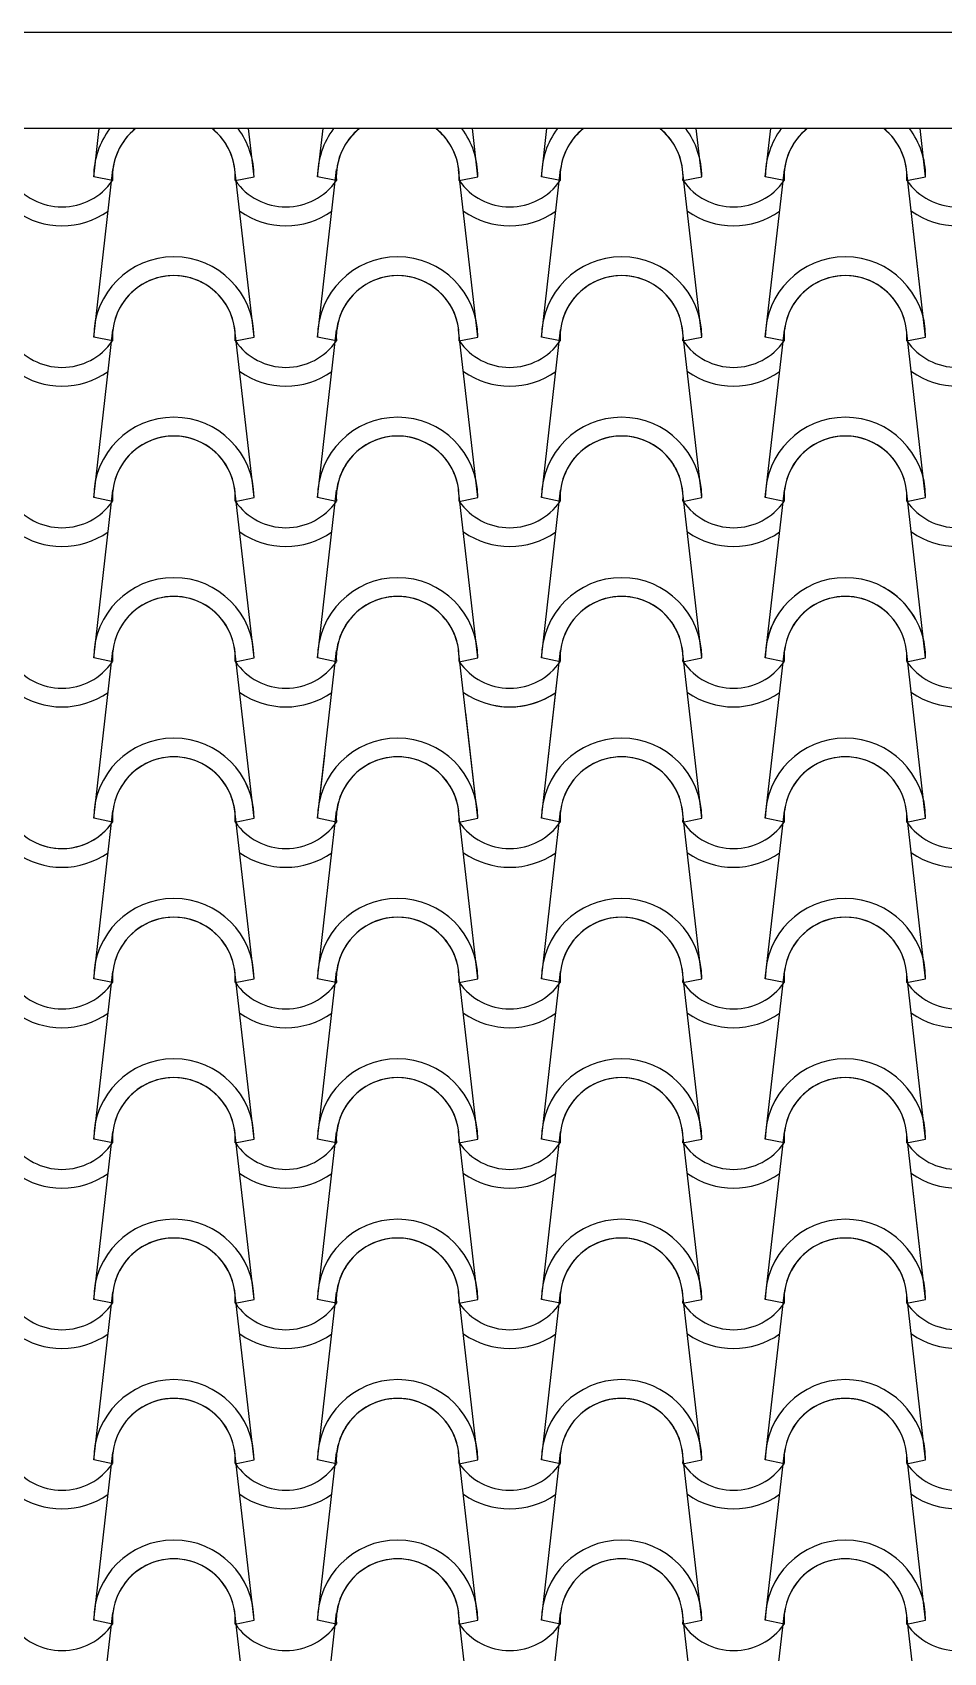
# Model space of a CAD drawing. Header units: millimetres. Extents: x -255 to 41745, y 236 to 29936.
# Drawn here: x 28155 to 28865, y 25755 to 27018 of the extents above; entities that cross this region are included whole.
import ezdxf

# ---------------------------------------------------------------- set-up
doc = ezdxf.new("R2010")
doc.units = ezdxf.units.MM
doc.layers.add('1', color=1, linetype='Continuous')
doc.layers.add('CALIDADES', color=7, linetype='Continuous')

msp = doc.modelspace()

# ---------------------------------------------------------------- linework, layer by layer
at = {"layer": '1'}
for p, q in [((28202.9, 26905.6), (28207.1, 26943.1)), ((28327.9, 26905.6), (28323.6, 26943.1)), ((28377.4, 26905.6), (28381.7, 26943.1)), ((28502.4, 26905.6), (28498.1, 26943.1)), ((28551.9, 26905.6), (28556.2, 26943.1)), ((28676.9, 26905.6), (28672.6, 26943.1)), ((28676.9, 26905.6), (28672.6, 26943.1)), ((28726.4, 26905.6), (28730.7, 26943.1)), ((28726.4, 26905.6), (28730.7, 26943.1)), ((28851.4, 26905.6), (28847.1, 26943.1)), ((28202.9, 26780.6), (28217.8, 26911.3)), ((28327.9, 26780.6), (28312.9, 26911.3)), ((28377.4, 26780.6), (28392.3, 26911.3)), ((28502.4, 26780.6), (28487.4, 26911.3)), ((28551.9, 26780.6), (28566.8, 26911.3)), ((28676.9, 26780.6), (28662, 26911.3)), ((28676.9, 26780.6), (28662, 26911.3)), ((28726.4, 26780.6), (28741.3, 26911.3)), ((28726.4, 26780.6), (28741.3, 26911.3)), ((28851.4, 26780.6), (28836.5, 26911.3)), ((28217.5, 26902.6), (28202.9, 26905.6)), ((28217.5, 26902.6), (28202.9, 26905.6)), ((28313.2, 26902.6), (28327.9, 26905.6)), ((28313.2, 26902.6), (28327.9, 26905.6)), ((28392, 26902.6), (28377.4, 26905.6)), ((28392, 26902.6), (28377.4, 26905.6)), ((28487.7, 26902.6), (28502.4, 26905.6)), ((28487.7, 26902.6), (28502.4, 26905.6)), ((28566.5, 26902.6), (28551.9, 26905.6)), ((28566.5, 26902.6), (28551.9, 26905.6)), ((28662.2, 26902.6), (28676.9, 26905.6)), ((28662.2, 26902.6), (28676.9, 26905.6)), ((28662.2, 26902.6), (28676.9, 26905.6)), ((28662.2, 26902.6), (28676.9, 26905.6)), ((28741.1, 26902.6), (28726.4, 26905.6)), ((28741.1, 26902.6), (28726.4, 26905.6)), ((28741.1, 26902.6), (28726.4, 26905.6)), ((28741.1, 26902.6), (28726.4, 26905.6)), ((28836.7, 26902.6), (28851.4, 26905.6)), ((28836.7, 26902.6), (28851.4, 26905.6)), ((28851.4, 26780.6), (28841.4, 26867.6)), ((28202.9, 26655.6), (28217.8, 26786.3)), ((28327.9, 26655.6), (28312.9, 26786.3)), ((28377.4, 26655.6), (28392.3, 26786.3)), ((28502.4, 26655.6), (28487.4, 26786.3)), ((28551.9, 26655.6), (28566.8, 26786.3)), ((28676.9, 26655.6), (28662, 26786.3)), ((28676.9, 26655.6), (28662, 26786.3)), ((28726.4, 26655.6), (28741.3, 26786.3)), ((28726.4, 26655.6), (28741.3, 26786.3)), ((28851.4, 26655.6), (28836.5, 26786.3)), ((28851.4, 26655.6), (28836.5, 26786.3)), ((28217.5, 26777.6), (28202.9, 26780.6)), ((28217.5, 26777.6), (28202.9, 26780.6)), ((28217.5, 26777.6), (28202.9, 26780.6)), ((28217.5, 26777.6), (28202.9, 26780.6)), ((28313.2, 26777.6), (28327.9, 26780.6)), ((28313.2, 26777.6), (28327.9, 26780.6)), ((28313.2, 26777.6), (28327.9, 26780.6)), ((28313.2, 26777.6), (28327.9, 26780.6)), ((28392, 26777.6), (28377.4, 26780.6)), ((28392, 26777.6), (28377.4, 26780.6)), ((28392, 26777.6), (28377.4, 26780.6)), ((28392, 26777.6), (28377.4, 26780.6)), ((28487.7, 26777.6), (28502.4, 26780.6)), ((28487.7, 26777.6), (28502.4, 26780.6)), ((28487.7, 26777.6), (28502.4, 26780.6)), ((28487.7, 26777.6), (28502.4, 26780.6)), ((28566.5, 26777.6), (28551.9, 26780.6)), ((28566.5, 26777.6), (28551.9, 26780.6)), ((28566.5, 26777.6), (28551.9, 26780.6)), ((28566.5, 26777.6), (28551.9, 26780.6)), ((28662.2, 26777.6), (28676.9, 26780.6)), ((28662.2, 26777.6), (28676.9, 26780.6)), ((28662.2, 26777.6), (28676.9, 26780.6)), ((28662.2, 26777.6), (28676.9, 26780.6)), ((28662.2, 26777.6), (28676.9, 26780.6)), ((28662.2, 26777.6), (28676.9, 26780.6)), ((28741.1, 26777.6), (28726.4, 26780.6)), ((28741.1, 26777.6), (28726.4, 26780.6)), ((28741.1, 26777.6), (28726.4, 26780.6)), ((28741.1, 26777.6), (28726.4, 26780.6)), ((28741.1, 26777.6), (28726.4, 26780.6)), ((28741.1, 26777.6), (28726.4, 26780.6)), ((28836.7, 26777.6), (28851.4, 26780.6)), ((28836.7, 26777.6), (28851.4, 26780.6)), ((28836.7, 26777.6), (28851.4, 26780.6)), ((28836.7, 26777.6), (28851.4, 26780.6)), ((28202.9, 26530.6), (28217.8, 26661.3)), ((28217.5, 26652.6), (28202.9, 26655.6)), ((28217.5, 26652.6), (28202.9, 26655.6)), ((28327.9, 26530.6), (28312.9, 26661.3)), ((28313.2, 26652.6), (28327.9, 26655.6)), ((28313.2, 26652.6), (28327.9, 26655.6)), ((28377.4, 26530.6), (28392.3, 26661.3)), ((28392, 26652.6), (28377.4, 26655.6)), ((28392, 26652.6), (28377.4, 26655.6)), ((28502.4, 26530.6), (28487.4, 26661.3)), ((28487.7, 26652.6), (28502.4, 26655.6)), ((28487.7, 26652.6), (28502.4, 26655.6)), ((28551.9, 26530.6), (28566.8, 26661.3)), ((28566.5, 26652.6), (28551.9, 26655.6)), ((28566.5, 26652.6), (28551.9, 26655.6)), ((28676.9, 26530.6), (28662, 26661.3)), ((28676.9, 26530.6), (28662, 26661.3)), ((28662.2, 26652.6), (28676.9, 26655.6)), ((28662.2, 26652.6), (28676.9, 26655.6)), ((28662.2, 26652.6), (28676.9, 26655.6)), ((28662.2, 26652.6), (28676.9, 26655.6)), ((28726.4, 26530.6), (28741.3, 26661.3)), ((28726.4, 26530.6), (28741.3, 26661.3)), ((28741.1, 26652.6), (28726.4, 26655.6)), ((28741.1, 26652.6), (28726.4, 26655.6)), ((28741.1, 26652.6), (28726.4, 26655.6)), ((28741.1, 26652.6), (28726.4, 26655.6)), ((28851.4, 26530.6), (28836.5, 26661.3)), ((28851.4, 26530.6), (28836.5, 26661.3)), ((28836.7, 26652.6), (28851.4, 26655.6)), ((28836.7, 26652.6), (28851.4, 26655.6)), ((28836.7, 26652.6), (28851.4, 26655.6)), ((28836.7, 26652.6), (28851.4, 26655.6)), ((28202.9, 26405.6), (28217.8, 26536.3)), ((28217.5, 26527.6), (28202.9, 26530.6)), ((28217.5, 26527.6), (28202.9, 26530.6)), ((28327.9, 26405.6), (28312.9, 26536.3)), ((28313.2, 26527.6), (28327.9, 26530.6)), ((28313.2, 26527.6), (28327.9, 26530.6)), ((28377.4, 26405.6), (28392.3, 26536.3)), ((28392, 26527.6), (28377.4, 26530.6)), ((28392, 26527.6), (28377.4, 26530.6)), ((28502.4, 26405.6), (28487.4, 26536.3)), ((28487.7, 26527.6), (28502.4, 26530.6)), ((28487.7, 26527.6), (28502.4, 26530.6)), ((28551.9, 26405.6), (28566.8, 26536.3)), ((28566.5, 26527.6), (28551.9, 26530.6)), ((28566.5, 26527.6), (28551.9, 26530.6)), ((28566.5, 26527.6), (28551.9, 26530.6)), ((28566.5, 26527.6), (28551.9, 26530.6)), ((28676.9, 26405.6), (28662, 26536.3)), ((28676.9, 26405.6), (28662, 26536.3)), ((28676.9, 26405.6), (28662, 26536.3)), ((28676.9, 26405.6), (28662, 26536.3)), ((28662.2, 26527.6), (28676.9, 26530.6)), ((28662.2, 26527.6), (28676.9, 26530.6)), ((28662.2, 26527.6), (28676.9, 26530.6)), ((28662.2, 26527.6), (28676.9, 26530.6)), ((28662.2, 26527.6), (28676.9, 26530.6)), ((28662.2, 26527.6), (28676.9, 26530.6)), ((28662.2, 26527.6), (28676.9, 26530.6)), ((28662.2, 26527.6), (28676.9, 26530.6)), ((28662.2, 26527.6), (28676.9, 26530.6)), ((28662.2, 26527.6), (28676.9, 26530.6)), ((28726.4, 26405.6), (28741.3, 26536.3)), ((28726.4, 26405.6), (28741.3, 26536.3)), ((28726.4, 26405.6), (28741.3, 26536.3)), ((28726.4, 26405.6), (28741.3, 26536.3)), ((28741.1, 26527.6), (28726.4, 26530.6)), ((28741.1, 26527.6), (28726.4, 26530.6)), ((28741.1, 26527.6), (28726.4, 26530.6)), ((28741.1, 26527.6), (28726.4, 26530.6)), ((28741.1, 26527.6), (28726.4, 26530.6)), ((28741.1, 26527.6), (28726.4, 26530.6)), ((28741.1, 26527.6), (28726.4, 26530.6)), ((28741.1, 26527.6), (28726.4, 26530.6)), ((28741.1, 26527.6), (28726.4, 26530.6)), ((28741.1, 26527.6), (28726.4, 26530.6)), ((28851.4, 26405.6), (28836.5, 26536.3)), ((28851.4, 26405.6), (28836.5, 26536.3)), ((28836.7, 26527.6), (28851.4, 26530.6)), ((28836.7, 26527.6), (28851.4, 26530.6)), ((28836.7, 26527.6), (28851.4, 26530.6)), ((28836.7, 26527.6), (28851.4, 26530.6)), ((28836.7, 26527.6), (28851.4, 26530.6)), ((28836.7, 26527.6), (28851.4, 26530.6)), ((28551.9, 26405.6), (28563.7, 26509)), ((28502.4, 26405.6), (28493, 26487.8)), ((28377.4, 26405.6), (28383, 26454.8)), ((28327.9, 26405.6), (28324.3, 26437.2)), ((28202.9, 26280.6), (28217.8, 26411.3)), ((28217.5, 26402.6), (28202.9, 26405.6)), ((28217.5, 26402.6), (28202.9, 26405.6)), ((28217.5, 26402.6), (28202.9, 26405.6)), ((28217.5, 26402.6), (28202.9, 26405.6)), ((28327.9, 26280.6), (28312.9, 26411.3)), ((28313.2, 26402.6), (28327.9, 26405.6)), ((28313.2, 26402.6), (28327.9, 26405.6)), ((28313.2, 26402.6), (28327.9, 26405.6)), ((28313.2, 26402.6), (28327.9, 26405.6)), ((28377.4, 26280.6), (28392.3, 26411.3)), ((28392, 26402.6), (28377.4, 26405.6)), ((28392, 26402.6), (28377.4, 26405.6)), ((28392, 26402.6), (28377.4, 26405.6)), ((28392, 26402.6), (28377.4, 26405.6)), ((28502.4, 26280.6), (28487.4, 26411.3)), ((28487.7, 26402.6), (28502.4, 26405.6)), ((28487.7, 26402.6), (28502.4, 26405.6)), ((28487.7, 26402.6), (28502.4, 26405.6)), ((28487.7, 26402.6), (28502.4, 26405.6)), ((28551.9, 26280.6), (28566.8, 26411.3)), ((28566.5, 26402.6), (28551.9, 26405.6)), ((28566.5, 26402.6), (28551.9, 26405.6)), ((28566.5, 26402.6), (28551.9, 26405.6)), ((28566.5, 26402.6), (28551.9, 26405.6)), ((28676.9, 26280.6), (28662, 26411.3)), ((28676.9, 26280.6), (28662, 26411.3)), ((28676.9, 26280.6), (28662, 26411.3)), ((28662.2, 26402.6), (28676.9, 26405.6)), ((28662.2, 26402.6), (28676.9, 26405.6)), ((28662.2, 26402.6), (28676.9, 26405.6)), ((28662.2, 26402.6), (28676.9, 26405.6)), ((28662.2, 26402.6), (28676.9, 26405.6)), ((28662.2, 26402.6), (28676.9, 26405.6)), ((28662.2, 26402.6), (28676.9, 26405.6)), ((28662.2, 26402.6), (28676.9, 26405.6)), ((28726.4, 26280.6), (28741.3, 26411.3)), ((28726.4, 26280.6), (28741.3, 26411.3)), ((28726.4, 26280.6), (28741.3, 26411.3)), ((28741.1, 26402.6), (28726.4, 26405.6)), ((28741.1, 26402.6), (28726.4, 26405.6)), ((28741.1, 26402.6), (28726.4, 26405.6)), ((28741.1, 26402.6), (28726.4, 26405.6)), ((28741.1, 26402.6), (28726.4, 26405.6)), ((28741.1, 26402.6), (28726.4, 26405.6)), ((28741.1, 26402.6), (28726.4, 26405.6)), ((28741.1, 26402.6), (28726.4, 26405.6)), ((28851.4, 26280.6), (28836.5, 26411.3)), ((28836.7, 26402.6), (28851.4, 26405.6)), ((28836.7, 26402.6), (28851.4, 26405.6)), ((28836.7, 26402.6), (28851.4, 26405.6)), ((28836.7, 26402.6), (28851.4, 26405.6)), ((28202.9, 26155.6), (28217.8, 26286.3)), ((28217.5, 26277.6), (28202.9, 26280.6)), ((28217.5, 26277.6), (28202.9, 26280.6)), ((28327.9, 26155.6), (28312.9, 26286.3)), ((28313.2, 26277.6), (28327.9, 26280.6)), ((28313.2, 26277.6), (28327.9, 26280.6)), ((28377.4, 26155.6), (28392.3, 26286.3)), ((28392, 26277.6), (28377.4, 26280.6)), ((28392, 26277.6), (28377.4, 26280.6)), ((28502.4, 26155.6), (28487.4, 26286.3)), ((28487.7, 26277.6), (28502.4, 26280.6)), ((28487.7, 26277.6), (28502.4, 26280.6)), ((28551.9, 26155.6), (28566.8, 26286.3)), ((28566.5, 26277.6), (28551.9, 26280.6)), ((28566.5, 26277.6), (28551.9, 26280.6)), ((28676.9, 26155.6), (28662, 26286.3)), ((28676.9, 26155.6), (28662, 26286.3)), ((28662.2, 26277.6), (28676.9, 26280.6)), ((28662.2, 26277.6), (28676.9, 26280.6)), ((28662.2, 26277.6), (28676.9, 26280.6)), ((28662.2, 26277.6), (28676.9, 26280.6)), ((28662.2, 26277.6), (28676.9, 26280.6)), ((28662.2, 26277.6), (28676.9, 26280.6)), ((28726.4, 26155.6), (28741.3, 26286.3)), ((28726.4, 26155.6), (28741.3, 26286.3)), ((28741.1, 26277.6), (28726.4, 26280.6)), ((28741.1, 26277.6), (28726.4, 26280.6)), ((28741.1, 26277.6), (28726.4, 26280.6)), ((28741.1, 26277.6), (28726.4, 26280.6)), ((28741.1, 26277.6), (28726.4, 26280.6)), ((28741.1, 26277.6), (28726.4, 26280.6)), ((28851.4, 26155.6), (28836.5, 26286.3)), ((28836.7, 26277.6), (28851.4, 26280.6)), ((28836.7, 26277.6), (28851.4, 26280.6)), ((28202.9, 26030.6), (28217.8, 26161.3)), ((28217.5, 26152.6), (28202.9, 26155.6)), ((28217.5, 26152.6), (28202.9, 26155.6)), ((28327.9, 26030.6), (28312.9, 26161.3)), ((28313.2, 26152.6), (28327.9, 26155.6)), ((28313.2, 26152.6), (28327.9, 26155.6)), ((28377.4, 26030.6), (28392.3, 26161.3)), ((28392, 26152.6), (28377.4, 26155.6)), ((28392, 26152.6), (28377.4, 26155.6)), ((28502.4, 26030.6), (28487.4, 26161.3)), ((28487.7, 26152.6), (28502.4, 26155.6)), ((28487.7, 26152.6), (28502.4, 26155.6)), ((28551.9, 26030.6), (28566.8, 26161.3)), ((28566.5, 26152.6), (28551.9, 26155.6)), ((28566.5, 26152.6), (28551.9, 26155.6)), ((28676.9, 26030.6), (28662, 26161.3)), ((28676.9, 26030.6), (28662, 26161.3)), ((28662.2, 26152.6), (28676.9, 26155.6)), ((28662.2, 26152.6), (28676.9, 26155.6)), ((28662.2, 26152.6), (28676.9, 26155.6)), ((28662.2, 26152.6), (28676.9, 26155.6)), ((28726.4, 26030.6), (28741.3, 26161.3)), ((28726.4, 26030.6), (28741.3, 26161.3)), ((28741.1, 26152.6), (28726.4, 26155.6)), ((28741.1, 26152.6), (28726.4, 26155.6)), ((28741.1, 26152.6), (28726.4, 26155.6)), ((28741.1, 26152.6), (28726.4, 26155.6)), ((28851.4, 26030.6), (28836.5, 26161.3)), ((28836.7, 26152.6), (28851.4, 26155.6)), ((28836.7, 26152.6), (28851.4, 26155.6)), ((28851.4, 26030.6), (28841.4, 26117.6)), ((28202.9, 25905.6), (28217.8, 26036.3)), ((28327.9, 25905.6), (28312.9, 26036.3)), ((28377.4, 25905.6), (28392.3, 26036.3)), ((28502.4, 25905.6), (28487.4, 26036.3)), ((28551.9, 25905.6), (28566.8, 26036.3)), ((28676.9, 25905.6), (28662, 26036.3)), ((28676.9, 25905.6), (28662, 26036.3)), ((28726.4, 25905.6), (28741.3, 26036.3)), ((28726.4, 25905.6), (28741.3, 26036.3)), ((28851.4, 25905.6), (28836.5, 26036.3)), ((28851.4, 25905.6), (28836.5, 26036.3)), ((28217.5, 26027.6), (28202.9, 26030.6)), ((28217.5, 26027.6), (28202.9, 26030.6)), ((28217.5, 26027.6), (28202.9, 26030.6)), ((28217.5, 26027.6), (28202.9, 26030.6)), ((28313.2, 26027.6), (28327.9, 26030.6)), ((28313.2, 26027.6), (28327.9, 26030.6)), ((28313.2, 26027.6), (28327.9, 26030.6)), ((28313.2, 26027.6), (28327.9, 26030.6)), ((28392, 26027.6), (28377.4, 26030.6)), ((28392, 26027.6), (28377.4, 26030.6)), ((28392, 26027.6), (28377.4, 26030.6)), ((28392, 26027.6), (28377.4, 26030.6)), ((28487.7, 26027.6), (28502.4, 26030.6)), ((28487.7, 26027.6), (28502.4, 26030.6)), ((28487.7, 26027.6), (28502.4, 26030.6)), ((28487.7, 26027.6), (28502.4, 26030.6)), ((28566.5, 26027.6), (28551.9, 26030.6)), ((28566.5, 26027.6), (28551.9, 26030.6)), ((28566.5, 26027.6), (28551.9, 26030.6)), ((28566.5, 26027.6), (28551.9, 26030.6)), ((28662.2, 26027.6), (28676.9, 26030.6)), ((28662.2, 26027.6), (28676.9, 26030.6)), ((28662.2, 26027.6), (28676.9, 26030.6)), ((28662.2, 26027.6), (28676.9, 26030.6)), ((28662.2, 26027.6), (28676.9, 26030.6)), ((28662.2, 26027.6), (28676.9, 26030.6)), ((28741.1, 26027.6), (28726.4, 26030.6)), ((28741.1, 26027.6), (28726.4, 26030.6)), ((28741.1, 26027.6), (28726.4, 26030.6)), ((28741.1, 26027.6), (28726.4, 26030.6)), ((28741.1, 26027.6), (28726.4, 26030.6)), ((28741.1, 26027.6), (28726.4, 26030.6)), ((28836.7, 26027.6), (28851.4, 26030.6)), ((28836.7, 26027.6), (28851.4, 26030.6)), ((28836.7, 26027.6), (28851.4, 26030.6)), ((28836.7, 26027.6), (28851.4, 26030.6)), ((28202.9, 25780.6), (28217.8, 25911.3)), ((28327.9, 25780.6), (28312.9, 25911.3)), ((28377.4, 25780.6), (28392.3, 25911.3)), ((28502.4, 25780.6), (28487.4, 25911.3)), ((28551.9, 25780.6), (28566.8, 25911.3)), ((28676.9, 25780.6), (28662, 25911.3)), ((28676.9, 25780.6), (28662, 25911.3)), ((28726.4, 25780.6), (28741.3, 25911.3)), ((28726.4, 25780.6), (28741.3, 25911.3)), ((28851.4, 25780.6), (28836.5, 25911.3)), ((28851.4, 25780.6), (28836.5, 25911.3)), ((28217.5, 25902.6), (28202.9, 25905.6)), ((28217.5, 25902.6), (28202.9, 25905.6)), ((28313.2, 25902.6), (28327.9, 25905.6)), ((28313.2, 25902.6), (28327.9, 25905.6)), ((28392, 25902.6), (28377.4, 25905.6)), ((28392, 25902.6), (28377.4, 25905.6)), ((28487.7, 25902.6), (28502.4, 25905.6)), ((28487.7, 25902.6), (28502.4, 25905.6)), ((28566.5, 25902.6), (28551.9, 25905.6)), ((28566.5, 25902.6), (28551.9, 25905.6)), ((28662.2, 25902.6), (28676.9, 25905.6)), ((28662.2, 25902.6), (28676.9, 25905.6)), ((28662.2, 25902.6), (28676.9, 25905.6)), ((28662.2, 25902.6), (28676.9, 25905.6)), ((28741.1, 25902.6), (28726.4, 25905.6)), ((28741.1, 25902.6), (28726.4, 25905.6)), ((28741.1, 25902.6), (28726.4, 25905.6)), ((28741.1, 25902.6), (28726.4, 25905.6)), ((28836.7, 25902.6), (28851.4, 25905.6)), ((28836.7, 25902.6), (28851.4, 25905.6)), ((28836.7, 25902.6), (28851.4, 25905.6)), ((28836.7, 25902.6), (28851.4, 25905.6)), ((28202.9, 25655.6), (28217.8, 25786.3)), ((28327.9, 25655.6), (28312.9, 25786.3)), ((28377.4, 25655.6), (28392.3, 25786.3)), ((28502.4, 25655.6), (28487.4, 25786.3)), ((28551.9, 25655.6), (28566.8, 25786.3)), ((28676.9, 25655.6), (28662, 25786.3)), ((28726.4, 25655.6), (28741.3, 25786.3)), ((28851.4, 25655.6), (28836.5, 25786.3)), ((28217.5, 25777.6), (28202.9, 25780.6)), ((28217.5, 25777.6), (28202.9, 25780.6)), ((28313.2, 25777.6), (28327.9, 25780.6)), ((28313.2, 25777.6), (28327.9, 25780.6)), ((28392, 25777.6), (28377.4, 25780.6)), ((28392, 25777.6), (28377.4, 25780.6)), ((28487.7, 25777.6), (28502.4, 25780.6)), ((28487.7, 25777.6), (28502.4, 25780.6)), ((28566.5, 25777.6), (28551.9, 25780.6)), ((28566.5, 25777.6), (28551.9, 25780.6)), ((28662.2, 25777.6), (28676.9, 25780.6)), ((28662.2, 25777.6), (28676.9, 25780.6)), ((28662.2, 25777.6), (28676.9, 25780.6)), ((28662.2, 25777.6), (28676.9, 25780.6)), ((28741.1, 25777.6), (28726.4, 25780.6)), ((28741.1, 25777.6), (28726.4, 25780.6)), ((28741.1, 25777.6), (28726.4, 25780.6)), ((28741.1, 25777.6), (28726.4, 25780.6)), ((28836.7, 25777.6), (28851.4, 25780.6)), ((28836.7, 25777.6), (28851.4, 25780.6)), ((28836.7, 25777.6), (28851.4, 25780.6)), ((28836.7, 25777.6), (28851.4, 25780.6))]:
    msp.add_line(p, q, dxfattribs=at)
for centre, radius, start, end in [((28265.4, 26905.6), 62.5, 143.1301, 180), ((28265.4, 26905.6), 62.5, 143.1301, 180), ((28265.4, 26905.6), 47.9, 128.5, 183.5113), ((28265.4, 26905.6), 47.9, 128.5, 183.5113), ((28265.4, 26905.6), 47.9, 128.5, 173.162), ((28265.4, 26905.6), 47.9, 356.4887, 51.5), ((28265.4, 26905.6), 47.9, 356.4887, 51.5), ((28265.4, 26905.6), 47.9, 6.838, 51.5), ((28265.4, 26905.6), 62.5, 0, 36.8699), ((28265.4, 26905.6), 62.5, 0, 36.8699), ((28439.9, 26905.6), 62.5, 143.1301, 180), ((28439.9, 26905.6), 62.5, 143.1301, 180), ((28439.9, 26905.6), 47.9, 128.5, 183.5113), ((28439.9, 26905.6), 47.9, 128.5, 183.5113), ((28439.9, 26905.6), 47.9, 128.5, 173.162), ((28439.9, 26905.6), 47.9, 356.4887, 51.5), ((28439.9, 26905.6), 47.9, 356.4887, 51.5), ((28439.9, 26905.6), 47.9, 6.838, 51.5), ((28439.9, 26905.6), 62.5, 0, 36.8699), ((28439.9, 26905.6), 62.5, 0, 36.8699), ((28614.4, 26905.6), 62.5, 143.1301, 180), ((28614.4, 26905.6), 62.5, 143.1301, 180), ((28614.4, 26905.6), 47.9, 128.5, 183.5113), ((28614.4, 26905.6), 47.9, 128.5, 183.5113), ((28614.4, 26905.6), 47.9, 128.5, 173.162), ((28614.4, 26905.6), 47.9, 356.4887, 51.5), ((28614.4, 26905.6), 47.9, 356.4887, 51.5), ((28614.4, 26905.6), 47.9, 6.838, 51.5), ((28614.4, 26905.6), 62.5, 0, 36.8699), ((28614.4, 26905.6), 62.5, 0, 36.8699), ((28788.9, 26905.6), 62.5, 143.1301, 180), ((28788.9, 26905.6), 62.5, 143.1301, 180), ((28788.9, 26905.6), 47.9, 128.5, 183.5113), ((28788.9, 26905.6), 47.9, 128.5, 183.5113), ((28788.9, 26905.6), 47.9, 128.5, 173.162), ((28788.9, 26905.6), 47.9, 356.4887, 51.5), ((28788.9, 26905.6), 47.9, 356.4887, 51.5), ((28788.9, 26905.6), 47.9, 6.838, 51.5), ((28788.9, 26905.6), 62.5, 0, 36.8699), ((28788.9, 26905.6), 62.5, 0, 36.8699), ((28178.2, 26929.9), 47.9, 214.756, 325.244), ((28178.2, 26929.9), 47.9, 214.756, 325.244), ((28352.7, 26929.9), 47.9, 214.756, 325.244), ((28352.7, 26929.9), 47.9, 214.756, 325.244), ((28527.2, 26929.9), 47.9, 214.756, 325.244), ((28527.2, 26929.9), 47.9, 214.756, 325.244), ((28701.7, 26929.9), 47.9, 214.756, 325.244), ((28701.7, 26929.9), 47.9, 214.756, 325.244), ((28701.7, 26929.9), 47.9, 214.756, 325.244), ((28701.7, 26929.9), 47.9, 214.756, 325.244), ((28876.2, 26929.9), 47.9, 214.756, 325.244), ((28876.2, 26929.9), 47.9, 214.756, 325.244), ((28178.2, 26929.9), 62.5, 234.9308, 305.0692), ((28352.7, 26929.9), 62.5, 234.9308, 305.0692), ((28527.2, 26929.9), 62.5, 234.9308, 305.0692), ((28701.7, 26929.9), 62.5, 234.9308, 305.0692), ((28701.7, 26929.9), 62.5, 234.9308, 305.0692), ((28876.2, 26929.9), 62.5, 234.9308, 305.0692), ((28265.4, 26780.6), 62.5, 0, 180), ((28265.4, 26780.6), 62.5, 0, 180), ((28265.4, 26780.6), 62.5, 0, 180), ((28265.4, 26780.6), 62.5, 0, 180), ((28439.9, 26780.6), 62.5, 0, 180), ((28439.9, 26780.6), 62.5, 0, 180), ((28439.9, 26780.6), 62.5, 0, 180), ((28439.9, 26780.6), 62.5, 0, 180), ((28614.4, 26780.6), 62.5, 0, 180), ((28614.4, 26780.6), 62.5, 0, 180), ((28614.4, 26780.6), 62.5, 0, 180), ((28614.4, 26780.6), 62.5, 0, 180), ((28788.9, 26780.6), 62.5, 0, 180), ((28788.9, 26780.6), 62.5, 0, 180), ((28788.9, 26780.6), 62.5, 0, 180), ((28788.9, 26780.6), 62.5, 0, 180), ((28265.4, 26780.6), 47.9, 356.4887, 183.5113), ((28265.4, 26780.6), 47.9, 356.4887, 183.5113), ((28265.4, 26780.6), 47.9, 356.4887, 183.5113), ((28265.4, 26780.6), 47.9, 356.4887, 183.5113), ((28265.4, 26780.6), 47.9, 6.838, 173.162), ((28265.4, 26780.6), 47.9, 6.838, 173.162), ((28439.9, 26780.6), 47.9, 356.4887, 183.5113), ((28439.9, 26780.6), 47.9, 356.4887, 183.5113), ((28439.9, 26780.6), 47.9, 356.4887, 183.5113), ((28439.9, 26780.6), 47.9, 356.4887, 183.5113), ((28439.9, 26780.6), 47.9, 6.838, 173.162), ((28439.9, 26780.6), 47.9, 6.838, 173.162), ((28614.4, 26780.6), 47.9, 356.4887, 183.5113), ((28614.4, 26780.6), 47.9, 356.4887, 183.5113), ((28614.4, 26780.6), 47.9, 356.4887, 183.5113), ((28614.4, 26780.6), 47.9, 356.4887, 183.5113), ((28614.4, 26780.6), 47.9, 6.838, 173.162), ((28614.4, 26780.6), 47.9, 6.838, 173.162), ((28788.9, 26780.6), 47.9, 356.4887, 183.5113), ((28788.9, 26780.6), 47.9, 356.4887, 183.5113), ((28788.9, 26780.6), 47.9, 356.4887, 183.5113), ((28788.9, 26780.6), 47.9, 356.4887, 183.5113), ((28788.9, 26780.6), 47.9, 6.838, 173.162), ((28788.9, 26780.6), 47.9, 6.838, 173.162), ((28178.2, 26804.9), 47.9, 214.756, 325.244), ((28178.2, 26804.9), 47.9, 214.756, 325.244), ((28178.2, 26804.9), 47.9, 214.756, 325.244), ((28178.2, 26804.9), 47.9, 214.756, 325.244), ((28352.7, 26804.9), 47.9, 214.756, 325.244), ((28352.7, 26804.9), 47.9, 214.756, 325.244), ((28352.7, 26804.9), 47.9, 214.756, 325.244), ((28352.7, 26804.9), 47.9, 214.756, 325.244), ((28527.2, 26804.9), 47.9, 214.756, 325.244), ((28527.2, 26804.9), 47.9, 214.756, 325.244), ((28527.2, 26804.9), 47.9, 214.756, 325.244), ((28527.2, 26804.9), 47.9, 214.756, 325.244), ((28701.7, 26804.9), 47.9, 214.756, 325.244), ((28701.7, 26804.9), 47.9, 214.756, 325.244), ((28701.7, 26804.9), 47.9, 214.756, 325.244), ((28701.7, 26804.9), 47.9, 214.756, 325.244), ((28701.7, 26804.9), 47.9, 214.756, 325.244), ((28701.7, 26804.9), 47.9, 214.756, 325.244), ((28876.2, 26804.9), 47.9, 214.756, 325.244), ((28876.2, 26804.9), 47.9, 214.756, 325.244), ((28876.2, 26804.9), 47.9, 214.756, 325.244), ((28876.2, 26804.9), 47.9, 214.756, 325.244), ((28178.2, 26804.9), 62.5, 234.9308, 305.0692), ((28178.2, 26804.9), 62.5, 234.9308, 305.0692), ((28352.7, 26804.9), 62.5, 234.9308, 305.0692), ((28352.7, 26804.9), 62.5, 234.9308, 305.0692), ((28527.2, 26804.9), 62.5, 234.9308, 305.0692), ((28527.2, 26804.9), 62.5, 234.9308, 305.0692), ((28701.7, 26804.9), 62.5, 234.9308, 305.0692), ((28701.7, 26804.9), 62.5, 234.9308, 305.0692), ((28701.7, 26804.9), 62.5, 234.9308, 305.0692), ((28876.2, 26804.9), 62.5, 234.9308, 305.0692), ((28876.2, 26804.9), 62.5, 234.9308, 305.0692), ((28265.4, 26655.6), 62.5, 0, 180), ((28265.4, 26655.6), 62.5, 0, 180), ((28439.9, 26655.6), 62.5, 0, 180), ((28439.9, 26655.6), 62.5, 0, 180), ((28614.4, 26655.6), 62.5, 0, 180), ((28614.4, 26655.6), 62.5, 0, 180), ((28788.9, 26655.6), 62.5, 0, 180), ((28788.9, 26655.6), 62.5, 0, 180), ((28788.9, 26655.6), 62.5, 0, 180), ((28788.9, 26655.6), 62.5, 0, 180), ((28265.4, 26655.6), 47.9, 356.4887, 183.5113), ((28265.4, 26655.6), 47.9, 356.4887, 183.5113), ((28265.4, 26655.6), 47.9, 6.838, 173.162), ((28439.9, 26655.6), 47.9, 356.4887, 183.5113), ((28439.9, 26655.6), 47.9, 356.4887, 183.5113), ((28439.9, 26655.6), 47.9, 6.838, 173.162), ((28614.4, 26655.6), 47.9, 356.4887, 183.5113), ((28614.4, 26655.6), 47.9, 356.4887, 183.5113), ((28614.4, 26655.6), 47.9, 6.838, 173.162), ((28788.9, 26655.6), 47.9, 356.4887, 183.5113), ((28788.9, 26655.6), 47.9, 356.4887, 183.5113), ((28788.9, 26655.6), 47.9, 356.4887, 183.5113), ((28788.9, 26655.6), 47.9, 356.4887, 183.5113), ((28788.9, 26655.6), 47.9, 6.838, 173.162), ((28788.9, 26655.6), 47.9, 6.838, 173.162), ((28178.2, 26679.9), 47.9, 214.756, 325.244), ((28178.2, 26679.9), 47.9, 214.756, 325.244), ((28352.7, 26679.9), 47.9, 214.756, 325.244), ((28352.7, 26679.9), 47.9, 214.756, 325.244), ((28527.2, 26679.9), 47.9, 214.756, 325.244), ((28527.2, 26679.9), 47.9, 214.756, 325.244), ((28701.7, 26679.9), 47.9, 214.756, 325.244), ((28701.7, 26679.9), 47.9, 214.756, 325.244), ((28701.7, 26679.9), 47.9, 214.756, 325.244), ((28701.7, 26679.9), 47.9, 214.756, 325.244), ((28876.2, 26679.9), 47.9, 214.756, 325.244), ((28876.2, 26679.9), 47.9, 214.756, 325.244), ((28876.2, 26679.9), 47.9, 214.756, 325.244), ((28876.2, 26679.9), 47.9, 214.756, 325.244), ((28178.2, 26679.9), 62.5, 234.9308, 305.0692), ((28352.7, 26679.9), 62.5, 234.9308, 305.0692), ((28527.2, 26679.9), 62.5, 234.9308, 305.0692), ((28701.7, 26679.9), 62.5, 234.9308, 305.0692), ((28701.7, 26679.9), 62.5, 234.9308, 305.0692), ((28876.2, 26679.9), 62.5, 234.9308, 305.0692), ((28876.2, 26679.9), 62.5, 234.9308, 305.0692), ((28265.4, 26530.6), 62.5, 0, 180), ((28265.4, 26530.6), 62.5, 0, 180), ((28439.9, 26530.6), 62.5, 0, 180), ((28439.9, 26530.6), 62.5, 0, 180), ((28614.4, 26530.6), 62.5, 0, 180), ((28614.4, 26530.6), 62.5, 0, 180), ((28788.9, 26530.6), 62.5, 0, 180), ((28788.9, 26530.6), 62.5, 0, 180), ((28788.9, 26530.6), 62.5, 0, 180), ((28788.9, 26530.6), 62.5, 0, 180), ((28788.9, 26530.6), 62.5, 0, 61.5783), ((28788.9, 26530.6), 62.5, 0, 61.5783), ((28265.4, 26530.6), 47.9, 356.4887, 183.5113), ((28265.4, 26530.6), 47.9, 356.4887, 183.5113), ((28265.4, 26530.6), 47.9, 6.838, 173.162), ((28439.9, 26530.6), 47.9, 356.4887, 183.5113), ((28439.9, 26530.6), 47.9, 356.4887, 183.5113), ((28439.9, 26530.6), 47.9, 6.838, 173.162), ((28614.4, 26530.6), 47.9, 356.4887, 183.5113), ((28614.4, 26530.6), 47.9, 356.4887, 183.5113), ((28614.4, 26530.6), 47.9, 6.838, 173.162), ((28788.9, 26530.6), 47.9, 356.4887, 183.5113), ((28788.9, 26530.6), 47.9, 356.4887, 183.5113), ((28788.9, 26530.6), 47.9, 356.4887, 183.5113), ((28788.9, 26530.6), 47.9, 356.4887, 183.5113), ((28788.9, 26530.6), 47.9, 356.4887, 183.5113), ((28788.9, 26530.6), 47.9, 356.4887, 183.5113), ((28788.9, 26530.6), 47.9, 6.838, 173.162), ((28788.9, 26530.6), 47.9, 6.838, 173.162), ((28788.9, 26530.6), 47.9, 6.838, 173.162), ((28788.9, 26530.6), 62.5, 151.8202, 180), ((28788.9, 26530.6), 62.5, 151.8202, 180), ((28614.4, 26530.6), 62.5, 0, 11.1513), ((28614.4, 26530.6), 62.5, 0, 11.1513), ((28614.4, 26530.6), 47.9, 6.838, 9.4548), ((28614.4, 26530.6), 47.9, 356.4887, 9.4548), ((28614.4, 26530.6), 47.9, 356.4887, 9.4548), ((28178.2, 26554.9), 47.9, 214.756, 325.244), ((28178.2, 26554.9), 47.9, 214.756, 325.244), ((28352.7, 26554.9), 47.9, 214.756, 325.244), ((28352.7, 26554.9), 47.9, 214.756, 325.244), ((28527.2, 26554.9), 47.9, 214.756, 325.244), ((28527.2, 26554.9), 47.9, 214.756, 325.244), ((28527.2, 26554.9), 47.9, 214.756, 325.244), ((28527.2, 26554.9), 47.9, 214.756, 325.244), ((28701.7, 26554.9), 47.9, 214.756, 325.244), ((28701.7, 26554.9), 47.9, 214.756, 325.244), ((28701.7, 26554.9), 47.9, 214.756, 325.244), ((28701.7, 26554.9), 47.9, 214.756, 325.244), ((28701.7, 26554.9), 47.9, 214.756, 325.244), ((28701.7, 26554.9), 47.9, 214.756, 325.244), ((28701.7, 26554.9), 47.9, 214.756, 325.244), ((28701.7, 26554.9), 47.9, 214.756, 325.244), ((28701.7, 26554.9), 47.9, 214.756, 325.244), ((28701.7, 26554.9), 47.9, 214.756, 325.244), ((28876.2, 26554.9), 47.9, 214.756, 325.244), ((28876.2, 26554.9), 47.9, 214.756, 325.244), ((28876.2, 26554.9), 47.9, 214.756, 325.244), ((28876.2, 26554.9), 47.9, 214.756, 325.244), ((28876.2, 26554.9), 47.9, 214.756, 325.244), ((28876.2, 26554.9), 47.9, 214.756, 325.244), ((28178.2, 26554.9), 62.5, 234.9308, 305.0692), ((28352.7, 26554.9), 62.5, 234.9308, 305.0692), ((28527.2, 26554.9), 62.5, 234.9308, 305.0692), ((28527.2, 26554.9), 62.5, 257.2997, 305.0692), ((28701.7, 26554.9), 62.5, 234.9308, 305.0692), ((28701.7, 26554.9), 62.5, 234.9308, 305.0692), ((28701.7, 26554.9), 62.5, 234.9308, 305.0692), ((28701.7, 26554.9), 62.5, 234.9308, 305.0692), ((28701.7, 26554.9), 62.5, 234.9308, 305.0692), ((28876.2, 26554.9), 62.5, 234.9308, 305.0692), ((28876.2, 26554.9), 62.5, 234.9308, 305.0692), ((28876.2, 26554.9), 62.5, 234.9308, 305.0692), ((28265.4, 26405.6), 62.5, 0, 180), ((28265.4, 26405.6), 62.5, 0, 180), ((28439.9, 26405.6), 62.5, 0, 180), ((28439.9, 26405.6), 62.5, 0, 180), ((28439.9, 26405.6), 62.5, 0, 180), ((28439.9, 26405.6), 62.5, 0, 180), ((28614.4, 26405.6), 62.5, 0, 180), ((28614.4, 26405.6), 62.5, 0, 180), ((28614.4, 26405.6), 62.5, 0, 180), ((28614.4, 26405.6), 62.5, 0, 180), ((28788.9, 26405.6), 62.5, 0, 180), ((28788.9, 26405.6), 62.5, 0, 180), ((28788.9, 26405.6), 62.5, 0, 180), ((28788.9, 26405.6), 62.5, 0, 180), ((28265.4, 26405.6), 47.9, 356.4887, 183.5113), ((28265.4, 26405.6), 47.9, 356.4887, 183.5113), ((28265.4, 26405.6), 47.9, 6.838, 173.162), ((28439.9, 26405.6), 47.9, 356.4887, 183.5113), ((28439.9, 26405.6), 47.9, 356.4887, 183.5113), ((28439.9, 26405.6), 47.9, 356.4887, 183.5113), ((28439.9, 26405.6), 47.9, 356.4887, 183.5113), ((28439.9, 26405.6), 47.9, 6.838, 173.162), ((28439.9, 26405.6), 47.9, 6.838, 173.162), ((28614.4, 26405.6), 47.9, 356.4887, 183.5113), ((28614.4, 26405.6), 47.9, 356.4887, 183.5113), ((28614.4, 26405.6), 47.9, 356.4887, 183.5113), ((28614.4, 26405.6), 47.9, 356.4887, 183.5113), ((28614.4, 26405.6), 47.9, 6.838, 173.162), ((28614.4, 26405.6), 47.9, 6.838, 173.162), ((28788.9, 26405.6), 47.9, 356.4887, 183.5113), ((28788.9, 26405.6), 47.9, 356.4887, 183.5113), ((28788.9, 26405.6), 47.9, 356.4887, 183.5113), ((28788.9, 26405.6), 47.9, 356.4887, 183.5113), ((28788.9, 26405.6), 47.9, 6.838, 173.162), ((28788.9, 26405.6), 47.9, 6.838, 173.162), ((28265.4, 26405.6), 47.9, 6.838, 32.938), ((28265.4, 26405.6), 47.9, 356.4887, 32.938), ((28265.4, 26405.6), 47.9, 356.4887, 32.938), ((28265.4, 26405.6), 62.5, 0, 29.079), ((28265.4, 26405.6), 62.5, 0, 29.079), ((28178.2, 26429.9), 47.9, 214.756, 325.244), ((28178.2, 26429.9), 47.9, 214.756, 325.244), ((28178.2, 26429.9), 47.9, 243.6383, 325.244), ((28178.2, 26429.9), 47.9, 243.6383, 325.244), ((28265.4, 26405.6), 47.9, 180.4605, 183.5113), ((28265.4, 26405.6), 47.9, 180.4605, 183.5113), ((28352.7, 26429.9), 47.9, 214.756, 325.244), ((28352.7, 26429.9), 47.9, 214.756, 325.244), ((28352.7, 26429.9), 47.9, 214.756, 325.244), ((28352.7, 26429.9), 47.9, 214.756, 325.244), ((28527.2, 26429.9), 47.9, 214.756, 325.244), ((28527.2, 26429.9), 47.9, 214.756, 325.244), ((28527.2, 26429.9), 47.9, 214.756, 325.244), ((28527.2, 26429.9), 47.9, 214.756, 325.244), ((28701.7, 26429.9), 47.9, 214.756, 325.244), ((28701.7, 26429.9), 47.9, 214.756, 325.244), ((28701.7, 26429.9), 47.9, 214.756, 325.244), ((28701.7, 26429.9), 47.9, 214.756, 325.244), ((28701.7, 26429.9), 47.9, 214.756, 325.244), ((28701.7, 26429.9), 47.9, 214.756, 325.244), ((28701.7, 26429.9), 47.9, 214.756, 325.244), ((28701.7, 26429.9), 47.9, 214.756, 325.244), ((28876.2, 26429.9), 47.9, 214.756, 325.244), ((28876.2, 26429.9), 47.9, 214.756, 325.244), ((28876.2, 26429.9), 47.9, 214.756, 325.244), ((28876.2, 26429.9), 47.9, 214.756, 325.244), ((28178.2, 26429.9), 62.5, 234.9308, 305.0692), ((28352.7, 26429.9), 62.5, 234.9308, 305.0692), ((28527.2, 26429.9), 62.5, 234.9308, 305.0692), ((28701.7, 26429.9), 62.5, 234.9308, 305.0692), ((28701.7, 26429.9), 62.5, 234.9308, 305.0692), ((28701.7, 26429.9), 62.5, 234.9308, 305.0692), ((28876.2, 26429.9), 62.5, 234.9308, 305.0692), ((28265.4, 26280.6), 62.5, 0, 180), ((28265.4, 26280.6), 62.5, 0, 180), ((28439.9, 26280.6), 62.5, 0, 180), ((28439.9, 26280.6), 62.5, 0, 180), ((28614.4, 26280.6), 62.5, 0, 180), ((28614.4, 26280.6), 62.5, 0, 180), ((28788.9, 26280.6), 62.5, 0, 180), ((28788.9, 26280.6), 62.5, 0, 180), ((28265.4, 26280.6), 47.9, 356.4887, 183.5113), ((28265.4, 26280.6), 47.9, 356.4887, 183.5113), ((28265.4, 26280.6), 47.9, 6.838, 173.162), ((28439.9, 26280.6), 47.9, 356.4887, 183.5113), ((28439.9, 26280.6), 47.9, 356.4887, 183.5113), ((28439.9, 26280.6), 47.9, 6.838, 173.162), ((28614.4, 26280.6), 47.9, 356.4887, 183.5113), ((28614.4, 26280.6), 47.9, 356.4887, 183.5113), ((28614.4, 26280.6), 47.9, 6.838, 173.162), ((28788.9, 26280.6), 47.9, 356.4887, 183.5113), ((28788.9, 26280.6), 47.9, 356.4887, 183.5113), ((28788.9, 26280.6), 47.9, 6.838, 173.162), ((28178.2, 26304.9), 47.9, 214.756, 325.244), ((28178.2, 26304.9), 47.9, 214.756, 325.244), ((28352.7, 26304.9), 47.9, 214.756, 325.244), ((28352.7, 26304.9), 47.9, 214.756, 325.244), ((28527.2, 26304.9), 47.9, 214.756, 325.244), ((28527.2, 26304.9), 47.9, 214.756, 325.244), ((28701.7, 26304.9), 47.9, 214.756, 325.244), ((28701.7, 26304.9), 47.9, 214.756, 325.244), ((28701.7, 26304.9), 47.9, 214.756, 325.244), ((28701.7, 26304.9), 47.9, 214.756, 325.244), ((28701.7, 26304.9), 47.9, 214.756, 325.244), ((28701.7, 26304.9), 47.9, 214.756, 325.244), ((28876.2, 26304.9), 47.9, 214.756, 325.244), ((28876.2, 26304.9), 47.9, 214.756, 325.244), ((28178.2, 26304.9), 62.5, 234.9308, 305.0692), ((28352.7, 26304.9), 62.5, 234.9308, 305.0692), ((28527.2, 26304.9), 62.5, 234.9308, 305.0692), ((28701.7, 26304.9), 62.5, 234.9308, 305.0692), ((28701.7, 26304.9), 62.5, 234.9308, 305.0692), ((28701.7, 26304.9), 62.5, 234.9308, 305.0692), ((28876.2, 26304.9), 62.5, 234.9308, 305.0692), ((28265.4, 26155.6), 62.5, 0, 180), ((28265.4, 26155.6), 62.5, 0, 180), ((28439.9, 26155.6), 62.5, 0, 180), ((28439.9, 26155.6), 62.5, 0, 180), ((28614.4, 26155.6), 62.5, 0, 180), ((28614.4, 26155.6), 62.5, 0, 180), ((28788.9, 26155.6), 62.5, 0, 180), ((28788.9, 26155.6), 62.5, 0, 180), ((28265.4, 26155.6), 47.9, 356.4887, 183.5113), ((28265.4, 26155.6), 47.9, 356.4887, 183.5113), ((28265.4, 26155.6), 47.9, 6.838, 173.162), ((28439.9, 26155.6), 47.9, 356.4887, 183.5113), ((28439.9, 26155.6), 47.9, 356.4887, 183.5113), ((28439.9, 26155.6), 47.9, 6.838, 173.162), ((28614.4, 26155.6), 47.9, 356.4887, 183.5113), ((28614.4, 26155.6), 47.9, 356.4887, 183.5113), ((28614.4, 26155.6), 47.9, 6.838, 173.162), ((28788.9, 26155.6), 47.9, 356.4887, 183.5113), ((28788.9, 26155.6), 47.9, 356.4887, 183.5113), ((28788.9, 26155.6), 47.9, 6.838, 173.162), ((28178.2, 26179.9), 47.9, 214.756, 325.244), ((28178.2, 26179.9), 47.9, 214.756, 325.244), ((28352.7, 26179.9), 47.9, 214.756, 325.244), ((28352.7, 26179.9), 47.9, 214.756, 325.244), ((28527.2, 26179.9), 47.9, 214.756, 325.244), ((28527.2, 26179.9), 47.9, 214.756, 325.244), ((28701.7, 26179.9), 47.9, 214.756, 325.244), ((28701.7, 26179.9), 47.9, 214.756, 325.244), ((28701.7, 26179.9), 47.9, 214.756, 325.244), ((28701.7, 26179.9), 47.9, 214.756, 325.244), ((28876.2, 26179.9), 47.9, 214.756, 325.244), ((28876.2, 26179.9), 47.9, 214.756, 325.244), ((28178.2, 26179.9), 62.5, 234.9308, 305.0692), ((28352.7, 26179.9), 62.5, 234.9308, 305.0692), ((28527.2, 26179.9), 62.5, 234.9308, 305.0692), ((28701.7, 26179.9), 62.5, 234.9308, 305.0692), ((28701.7, 26179.9), 62.5, 234.9308, 305.0692), ((28876.2, 26179.9), 62.5, 234.9308, 305.0692), ((28265.4, 26030.6), 62.5, 0, 180), ((28265.4, 26030.6), 62.5, 0, 180), ((28265.4, 26030.6), 62.5, 0, 180), ((28265.4, 26030.6), 62.5, 0, 180), ((28439.9, 26030.6), 62.5, 0, 180), ((28439.9, 26030.6), 62.5, 0, 180), ((28439.9, 26030.6), 62.5, 0, 180), ((28439.9, 26030.6), 62.5, 0, 180), ((28614.4, 26030.6), 62.5, 0, 180), ((28614.4, 26030.6), 62.5, 0, 180), ((28614.4, 26030.6), 62.5, 0, 180), ((28614.4, 26030.6), 62.5, 0, 180), ((28788.9, 26030.6), 62.5, 0, 180), ((28788.9, 26030.6), 62.5, 0, 180), ((28788.9, 26030.6), 62.5, 0, 180), ((28788.9, 26030.6), 62.5, 0, 180), ((28265.4, 26030.6), 47.9, 356.4887, 183.5113), ((28265.4, 26030.6), 47.9, 356.4887, 183.5113), ((28265.4, 26030.6), 47.9, 356.4887, 183.5113), ((28265.4, 26030.6), 47.9, 356.4887, 183.5113), ((28265.4, 26030.6), 47.9, 6.838, 173.162), ((28265.4, 26030.6), 47.9, 6.838, 173.162), ((28439.9, 26030.6), 47.9, 356.4887, 183.5113), ((28439.9, 26030.6), 47.9, 356.4887, 183.5113), ((28439.9, 26030.6), 47.9, 356.4887, 183.5113), ((28439.9, 26030.6), 47.9, 356.4887, 183.5113), ((28439.9, 26030.6), 47.9, 6.838, 173.162), ((28439.9, 26030.6), 47.9, 6.838, 173.162), ((28614.4, 26030.6), 47.9, 356.4887, 183.5113), ((28614.4, 26030.6), 47.9, 356.4887, 183.5113), ((28614.4, 26030.6), 47.9, 356.4887, 183.5113), ((28614.4, 26030.6), 47.9, 356.4887, 183.5113), ((28614.4, 26030.6), 47.9, 6.838, 173.162), ((28614.4, 26030.6), 47.9, 6.838, 173.162), ((28788.9, 26030.6), 47.9, 356.4887, 183.5113), ((28788.9, 26030.6), 47.9, 356.4887, 183.5113), ((28788.9, 26030.6), 47.9, 356.4887, 183.5113), ((28788.9, 26030.6), 47.9, 356.4887, 183.5113), ((28788.9, 26030.6), 47.9, 6.838, 173.162), ((28788.9, 26030.6), 47.9, 6.838, 173.162), ((28178.2, 26054.9), 47.9, 214.756, 325.244), ((28178.2, 26054.9), 47.9, 214.756, 325.244), ((28178.2, 26054.9), 47.9, 214.756, 325.244), ((28178.2, 26054.9), 47.9, 214.756, 325.244), ((28352.7, 26054.9), 47.9, 214.756, 325.244), ((28352.7, 26054.9), 47.9, 214.756, 325.244), ((28352.7, 26054.9), 47.9, 214.756, 325.244), ((28352.7, 26054.9), 47.9, 214.756, 325.244), ((28527.2, 26054.9), 47.9, 214.756, 325.244), ((28527.2, 26054.9), 47.9, 214.756, 325.244), ((28527.2, 26054.9), 47.9, 214.756, 325.244), ((28527.2, 26054.9), 47.9, 214.756, 325.244), ((28701.7, 26054.9), 47.9, 214.756, 325.244), ((28701.7, 26054.9), 47.9, 214.756, 325.244), ((28701.7, 26054.9), 47.9, 214.756, 325.244), ((28701.7, 26054.9), 47.9, 214.756, 325.244), ((28701.7, 26054.9), 47.9, 214.756, 325.244), ((28701.7, 26054.9), 47.9, 214.756, 325.244), ((28876.2, 26054.9), 47.9, 214.756, 325.244), ((28876.2, 26054.9), 47.9, 214.756, 325.244), ((28876.2, 26054.9), 47.9, 214.756, 325.244), ((28876.2, 26054.9), 47.9, 214.756, 325.244), ((28178.2, 26054.9), 62.5, 234.9308, 305.0692), ((28178.2, 26054.9), 62.5, 234.9308, 305.0692), ((28352.7, 26054.9), 62.5, 234.9308, 305.0692), ((28352.7, 26054.9), 62.5, 234.9308, 305.0692), ((28527.2, 26054.9), 62.5, 234.9308, 305.0692), ((28527.2, 26054.9), 62.5, 234.9308, 305.0692), ((28701.7, 26054.9), 62.5, 234.9308, 305.0692), ((28701.7, 26054.9), 62.5, 234.9308, 305.0692), ((28701.7, 26054.9), 62.5, 234.9308, 305.0692), ((28876.2, 26054.9), 62.5, 234.9308, 305.0692), ((28876.2, 26054.9), 62.5, 234.9308, 305.0692), ((28265.4, 25905.6), 62.5, 0, 180), ((28265.4, 25905.6), 62.5, 0, 180), ((28439.9, 25905.6), 62.5, 0, 180), ((28439.9, 25905.6), 62.5, 0, 180), ((28614.4, 25905.6), 62.5, 0, 180), ((28614.4, 25905.6), 62.5, 0, 180), ((28788.9, 25905.6), 62.5, 0, 180), ((28788.9, 25905.6), 62.5, 0, 180), ((28788.9, 25905.6), 62.5, 0, 180), ((28788.9, 25905.6), 62.5, 0, 180), ((28265.4, 25905.6), 47.9, 356.4887, 183.5113), ((28265.4, 25905.6), 47.9, 356.4887, 183.5113), ((28265.4, 25905.6), 47.9, 6.838, 173.162), ((28439.9, 25905.6), 47.9, 356.4887, 183.5113), ((28439.9, 25905.6), 47.9, 356.4887, 183.5113), ((28439.9, 25905.6), 47.9, 6.838, 173.162), ((28614.4, 25905.6), 47.9, 356.4887, 183.5113), ((28614.4, 25905.6), 47.9, 356.4887, 183.5113), ((28614.4, 25905.6), 47.9, 6.838, 173.162), ((28788.9, 25905.6), 47.9, 356.4887, 183.5113), ((28788.9, 25905.6), 47.9, 356.4887, 183.5113), ((28788.9, 25905.6), 47.9, 356.4887, 183.5113), ((28788.9, 25905.6), 47.9, 356.4887, 183.5113), ((28788.9, 25905.6), 47.9, 6.838, 173.162), ((28788.9, 25905.6), 47.9, 6.838, 173.162), ((28178.2, 25929.9), 47.9, 214.756, 325.244), ((28178.2, 25929.9), 47.9, 214.756, 325.244), ((28352.7, 25929.9), 47.9, 214.756, 325.244), ((28352.7, 25929.9), 47.9, 214.756, 325.244), ((28527.2, 25929.9), 47.9, 214.756, 325.244), ((28527.2, 25929.9), 47.9, 214.756, 325.244), ((28701.7, 25929.9), 47.9, 214.756, 325.244), ((28701.7, 25929.9), 47.9, 214.756, 325.244), ((28701.7, 25929.9), 47.9, 214.756, 325.244), ((28701.7, 25929.9), 47.9, 214.756, 325.244), ((28876.2, 25929.9), 47.9, 214.756, 325.244), ((28876.2, 25929.9), 47.9, 214.756, 325.244), ((28876.2, 25929.9), 47.9, 214.756, 325.244), ((28876.2, 25929.9), 47.9, 214.756, 325.244), ((28178.2, 25929.9), 62.5, 234.9308, 305.0692), ((28352.7, 25929.9), 62.5, 234.9308, 305.0692), ((28527.2, 25929.9), 62.5, 234.9308, 305.0692), ((28701.7, 25929.9), 62.5, 234.9308, 305.0692), ((28701.7, 25929.9), 62.5, 234.9308, 305.0692), ((28876.2, 25929.9), 62.5, 234.9308, 305.0692), ((28876.2, 25929.9), 62.5, 234.9308, 305.0692), ((28265.4, 25780.6), 62.5, 0, 180), ((28265.4, 25780.6), 62.5, 0, 180), ((28439.9, 25780.6), 62.5, 0, 180), ((28439.9, 25780.6), 62.5, 0, 180), ((28614.4, 25780.6), 62.5, 0, 180), ((28614.4, 25780.6), 62.5, 0, 180), ((28788.9, 25780.6), 62.5, 0, 180), ((28788.9, 25780.6), 62.5, 0, 180), ((28788.9, 25780.6), 62.5, 0, 180), ((28788.9, 25780.6), 62.5, 0, 180), ((28265.4, 25780.6), 47.9, 356.4887, 183.5113), ((28265.4, 25780.6), 47.9, 356.4887, 183.5113), ((28265.4, 25780.6), 47.9, 6.838, 173.162), ((28439.9, 25780.6), 47.9, 356.4887, 183.5113), ((28439.9, 25780.6), 47.9, 356.4887, 183.5113), ((28439.9, 25780.6), 47.9, 6.838, 173.162), ((28614.4, 25780.6), 47.9, 356.4887, 183.5113), ((28614.4, 25780.6), 47.9, 356.4887, 183.5113), ((28614.4, 25780.6), 47.9, 6.838, 173.162), ((28788.9, 25780.6), 47.9, 356.4887, 183.5113), ((28788.9, 25780.6), 47.9, 356.4887, 183.5113), ((28788.9, 25780.6), 47.9, 356.4887, 183.5113), ((28788.9, 25780.6), 47.9, 356.4887, 183.5113), ((28788.9, 25780.6), 47.9, 6.838, 173.162), ((28788.9, 25780.6), 47.9, 6.838, 173.162), ((28178.2, 25804.9), 47.9, 214.756, 325.244), ((28178.2, 25804.9), 47.9, 214.756, 325.244), ((28352.7, 25804.9), 47.9, 214.756, 325.244), ((28352.7, 25804.9), 47.9, 214.756, 325.244), ((28527.2, 25804.9), 47.9, 214.756, 325.244), ((28527.2, 25804.9), 47.9, 214.756, 325.244), ((28701.7, 25804.9), 47.9, 214.756, 325.244), ((28701.7, 25804.9), 47.9, 214.756, 325.244), ((28701.7, 25804.9), 47.9, 214.756, 325.244), ((28701.7, 25804.9), 47.9, 214.756, 325.244), ((28876.2, 25804.9), 47.9, 214.756, 325.244), ((28876.2, 25804.9), 47.9, 214.756, 325.244), ((28876.2, 25804.9), 47.9, 214.756, 325.244), ((28876.2, 25804.9), 47.9, 214.756, 325.244)]:
    msp.add_arc(centre, radius, start, end, dxfattribs=at)
at = {"layer": 'CALIDADES'}
for p, q in [((32621.4, 27018.1), (27399.4, 27018.1)), ((32610.4, 26943.1), (27410.4, 26943.1)), ((32510.4, 26943.1), (27510.4, 26943.1))]:
    msp.add_line(p, q, dxfattribs=at)

doc.saveas('drawing.dxf')
